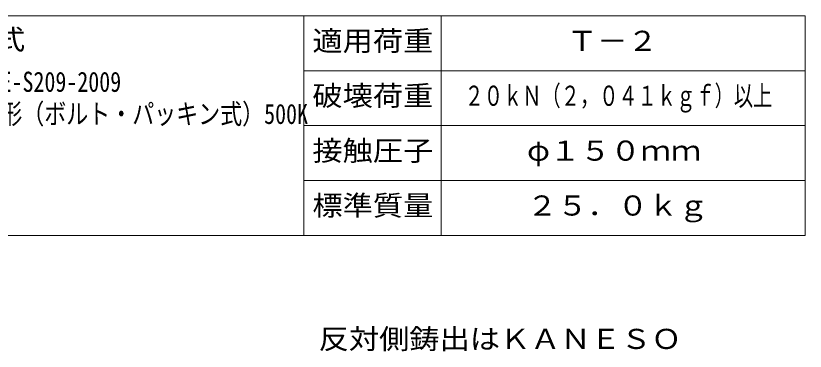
# Model space of a CAD drawing. Units: millimetres on the paper, enlarged 6 times. Extents: x -589 to 461, y -801 to 845.
# Drawn here: x -229 to 461, y 551 to 845 of the extents above; entities that cross this region are included whole.
import ezdxf
from ezdxf.enums import TextEntityAlignment as Align

# ---------------------------------------------------------------- set-up
doc = ezdxf.new("R2010")
doc.units = ezdxf.units.MM
doc.header["$LTSCALE"] = 6
doc.layers.add('0-4_その他', color=7, linetype='Continuous', lineweight=18)
doc.layers.add('F-0_F-0ﾚｲﾔ', color=7, linetype='Continuous', lineweight=18)
doc.layers.add('F-4_F-4ﾚｲﾔ', color=2, linetype='Continuous')
doc.styles.add('ＭＳ ゴシック', font='')
doc.styles.get('ＭＳ ゴシック').set_extended_font_data('MS Gothic')

msp = doc.modelspace()

# ---------------------------------------------------------------- linework, layer by layer
at = {"layer": 'F-0_F-0ﾚｲﾔ'}
for p, q in [((460.8, 844.6), (-589.2, 844.6)), ((22.8, 652.6), (22.8, 844.6)), ((142.8, 652.6), (142.8, 844.6)), ((460.8, 652.6), (460.8, 844.6)), ((460.8, 796.6), (22.8, 796.6)), ((460.8, 748.6), (22.8, 748.6)), ((460.8, 700.6), (22.8, 700.6)), ((460.8, 652.6), (-589.2, 652.6))]:
    msp.add_line(p, q, dxfattribs=at)

# ---------------------------------------------------------------- texts
at = {"layer": '0-4_その他', "color": 2, "style": 'ＭＳ ゴシック', "width": 1.1}
msp.add_text('反対側鋳出はＫＡＮＥＳＯ', height=17.6, dxfattribs=at).set_placement((35.758, 547.963), align=Align.BOTTOM_LEFT)
at = {"layer": 'F-0_F-0ﾚｲﾔ', "color": 2, "style": 'ＭＳ ゴシック', "width": 1.1}
for s, p in [('Ｔ－２', (252.75, 808.6)), ('φ１５０ｍｍ', (217.8, 712.6)), ('２５．０ｋｇ', (217.8, 664.6))]:
    msp.add_text(s, height=17.6, dxfattribs=at).set_placement(p, align=Align.BOTTOM_LEFT)
at = {"layer": 'F-0_F-0ﾚｲﾔ', "color": 3, "style": 'ＭＳ ゴシック', "width": 0.7}
msp.add_text('２０ｋＮ（２，０４１ｋｇｆ）以上', height=17.6, dxfattribs=at).set_placement((163.2, 760.6), align=Align.BOTTOM_LEFT)
at = {"layer": 'F-4_F-4ﾚｲﾔ', "style": 'ＭＳ ゴシック'}
for s, width, p in [('密閉形・ボルトロック式', 1.1, (-511.082, 809.806)), ('適用荷重', 1.1, (30.3, 808.6)), ('空気調和・衛生工学会規格SHASE-S209-2009', 0.8, (-510.884, 772.801)), ('破壊荷重', 1.1, (30.3, 760.6)), ('密閉形（ボルト・パッキン式）500K', 0.8, (-280.742, 744.706)), ('接触圧子', 1.1, (30.3, 712.6)), ('標準質量', 1.1, (30.3, 664.6))]:
    msp.add_text(s, height=17.6, dxfattribs=dict(at, width=width)).set_placement(p, align=Align.BOTTOM_LEFT)

doc.saveas('drawing.dxf')
